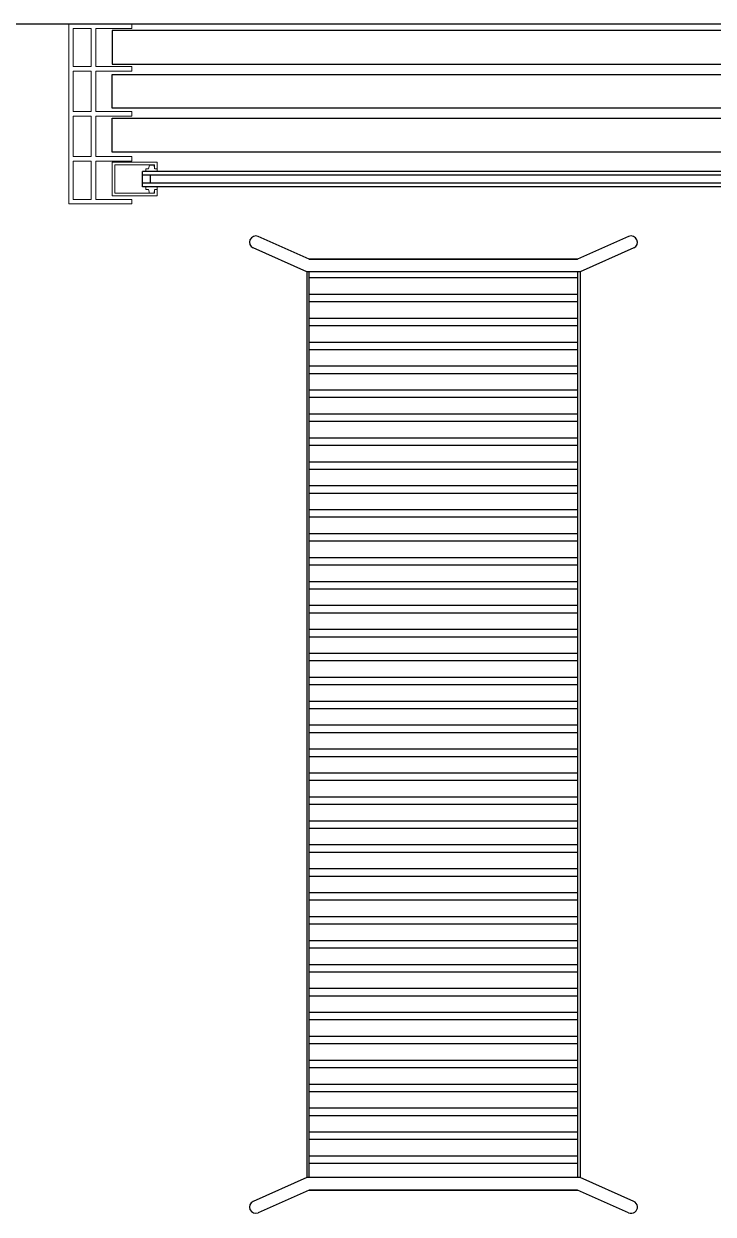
# Model space of a CAD drawing. Header units: centimetres. Extents: x 2135 to 5458, y 2057 to 4523.
# Drawn here: x 3472.6 to 3549.1, y 2713.5 to 2845.7 of the extents above; entities that cross this region are included whole.
import ezdxf

# ---------------------------------------------------------------- set-up
doc = ezdxf.new("R2010")
doc.units = ezdxf.units.CM
doc.header["$LTSCALE"] = 50
doc.linetypes.add('HIDDEN2', pattern=[0.1875, 0.125, -0.0625])
for name, color, linetype in [('BA_gor3', 163, 'Continuous'), ('BA_mat-cam', 131, 'Continuous'), ('BA_mob-hareketli', 143, 'Continuous'), ('BA_mob-sabit', 120, 'Continuous'), ('BA_plan-iz-alt', 8, 'HIDDEN2')]:
    doc.layers.add(name, color=color, linetype=linetype)
doc.layers.add('BA_mat_steel', color=244, linetype='Continuous', lineweight=5)
doc.layers.add('S05_EPDM_Contorno', color=31, linetype='Continuous', lineweight=5)

# ---------------------------------------------------------------- blocks, each defined once
blk = doc.blocks.new('rrr')
at = {"layer": 'BA_mob-hareketli'}
for points in [[(47762.1, 63179.2), (47816, 63155.2), (48099.5, 63155.2)], [(48099.5, 63155.2), (48153.5, 63179.2)], [(47756.7, 63167.1), (47813.2, 63142), (48102.3, 63142)], [(48102.3, 63142), (48158.9, 63167.1)], [(48099.5, 63155.2), (47816, 63155.2)], [(47813.2, 62184.4), (47813.2, 63142)], [(47816, 62184.4), (47816, 63142), (48099.5, 63142), (48099.5, 62184.4)], [(48102.3, 62184.4), (48102.3, 63142)], [(47756.7, 62159.3), (47813.2, 62184.4), (48102.3, 62184.4)], [(48102.3, 62184.4), (48158.9, 62159.3)], [(47762.1, 62147.2), (47816, 62171.2), (48099.5, 62171.2)], [(48099.5, 62171.2), (47816, 62171.2)], [(48099.5, 62171.2), (48153.5, 62147.2)]]:
    blk.add_lwpolyline(points, dxfattribs=at)
for points in [[(47816, 63126.8), (47816, 63142), (48099.5, 63142), (48099.5, 63126.8)], [(47816, 63101.5), (47816, 63119.3), (48099.5, 63119.3), (48099.5, 63101.5)], [(47816, 63076.2), (47816, 63094), (48099.5, 63094), (48099.5, 63076.2)], [(47816, 63050.9), (47816, 63068.7), (48099.5, 63068.7), (48099.5, 63050.9)], [(47816, 63025.6), (47816, 63043.4), (48099.5, 63043.4), (48099.5, 63025.6)], [(47816, 63000.3), (47816, 63018.1), (48099.5, 63018.1), (48099.5, 63000.3)], [(47816, 62975), (47816, 62992.8), (48099.5, 62992.8), (48099.5, 62975)], [(47816, 62949.7), (47816, 62967.5), (48099.5, 62967.5), (48099.5, 62949.7)], [(47816, 62924.4), (47816, 62942.2), (48099.5, 62942.2), (48099.5, 62924.4)], [(47816, 62899.1), (47816, 62916.9), (48099.5, 62916.9), (48099.5, 62899.1)], [(47816, 62873.8), (47816, 62891.6), (48099.5, 62891.6), (48099.5, 62873.8)], [(47816, 62848.5), (47816, 62866.3), (48099.5, 62866.3), (48099.5, 62848.5)], [(47816, 62823.2), (47816, 62841), (48099.5, 62841), (48099.5, 62823.2)], [(47816, 62797.9), (47816, 62815.7), (48099.5, 62815.7), (48099.5, 62797.9)], [(47816, 62772.6), (47816, 62790.4), (48099.5, 62790.4), (48099.5, 62772.6)], [(47816, 62747.3), (47816, 62765.1), (48099.5, 62765.1), (48099.5, 62747.3)], [(47816, 62722), (47816, 62739.8), (48099.5, 62739.8), (48099.5, 62722)], [(47816, 62696.7), (47816, 62714.5), (48099.5, 62714.5), (48099.5, 62696.7)], [(47816, 62671.4), (47816, 62689.2), (48099.5, 62689.2), (48099.5, 62671.4)], [(47816, 62646.1), (47816, 62663.9), (48099.5, 62663.9), (48099.5, 62646.1)], [(47816, 62620.8), (47816, 62638.6), (48099.5, 62638.6), (48099.5, 62620.8)], [(47816, 62595.5), (47816, 62613.3), (48099.5, 62613.3), (48099.5, 62595.5)], [(47816, 62570.2), (47816, 62588), (48099.5, 62588), (48099.5, 62570.2)], [(47816, 62544.9), (47816, 62562.7), (48099.5, 62562.7), (48099.5, 62544.9)], [(47816, 62519.6), (47816, 62537.4), (48099.5, 62537.4), (48099.5, 62519.6)], [(47816, 62494.3), (47816, 62512.1), (48099.5, 62512.1), (48099.5, 62494.3)], [(47816, 62469), (47816, 62486.8), (48099.5, 62486.8), (48099.5, 62469)], [(47816, 62443.7), (47816, 62461.5), (48099.5, 62461.5), (48099.5, 62443.7)], [(47816, 62418.4), (47816, 62436.2), (48099.5, 62436.2), (48099.5, 62418.4)], [(47816, 62393.1), (47816, 62410.9), (48099.5, 62410.9), (48099.5, 62393.1)], [(47816, 62367.8), (47816, 62385.6), (48099.5, 62385.6), (48099.5, 62367.8)], [(47816, 62342.5), (47816, 62360.3), (48099.5, 62360.3), (48099.5, 62342.5)], [(47816, 62317.2), (47816, 62335), (48099.5, 62335), (48099.5, 62317.2)], [(47816, 62291.9), (47816, 62309.7), (48099.5, 62309.7), (48099.5, 62291.9)], [(47816, 62266.6), (47816, 62284.4), (48099.5, 62284.4), (48099.5, 62266.6)], [(47816, 62241.3), (47816, 62259.1), (48099.5, 62259.1), (48099.5, 62241.3)], [(47816, 62216), (47816, 62233.8), (48099.5, 62233.8), (48099.5, 62216)], [(47816, 62190.7), (47816, 62208.5), (48099.5, 62208.5), (48099.5, 62190.7)]]:
    blk.add_lwpolyline(points, close=True, dxfattribs=at)
for centre, start, end in [((47759.4, 63173.1), 66.0296, 246.0296), ((48156.2, 63173.1), 293.9704, 113.9704), ((47759.4, 62153.3), 113.9704, 293.9704), ((48156.2, 62153.3), 246.0296, 66.0296)]:
    blk.add_arc(centre, 6.61, start, end, dxfattribs=at)
blk = doc.blocks.new('cephe')
at = {"layer": 'BA_gor3'}
for points in [[(7410.72, 2844.99), (7232.84, 2844.99), (7232.84, 2841.24), (7410.72, 2841.24)], [(7232.84, 2840.12), (7410.72, 2840.12), (7410.72, 2836.37), (7232.84, 2836.37)], [(7232.84, 2835.24), (7410.72, 2835.24), (7410.72, 2831.49), (7232.84, 2831.49)]]:
    blk.add_lwpolyline(points, close=True, dxfattribs=at)
at = {"layer": 'BA_mat-cam'}
for p, q in [((7407.36, 2829.33), (7236.2, 2829.33)), ((7236.2, 2827.63), (7236.2, 2829.33)), ((7407.36, 2828.93), (7236.2, 2828.93)), ((7237.1, 2828.03), (7237.1, 2828.93)), ((7407.36, 2828.03), (7236.2, 2828.03)), ((7407.36, 2827.63), (7236.2, 2827.63))]:
    blk.add_line(p, q, dxfattribs=at)
at = {"layer": 'BA_mat_steel', "ltscale": 10}
blk.add_lwpolyline([(7231.03, 2830.48), (7231.03, 2826.23), (7235.03, 2826.23), (7235.03, 2825.73), (7228.03, 2825.73), (7228.03, 2830.48), (7228.03, 2830.48), (7228.03, 2845.73), (7235.03, 2845.73), (7235.03, 2845.23), (7231.03, 2845.23), (7231.03, 2840.98), (7235.03, 2840.98), (7235.03, 2840.48), (7231.03, 2840.48), (7231.03, 2835.98), (7235.03, 2835.98), (7235.03, 2835.48), (7231.03, 2835.48), (7231.03, 2830.98), (7235.03, 2830.98), (7235.03, 2830.48)], close=True, dxfattribs=at)
at = {"layer": 'BA_mat_steel'}
for points in [[(7228.53, 2845.23), (7228.53, 2840.98), (7230.53, 2840.98), (7230.53, 2845.23)], [(7228.53, 2840.48), (7228.53, 2835.98), (7230.53, 2835.98), (7230.53, 2840.48)], [(7228.53, 2835.48), (7228.53, 2830.98), (7230.53, 2830.98), (7230.53, 2835.48)], [(7228.53, 2826.23), (7228.53, 2830.48), (7230.53, 2830.48), (7230.53, 2826.23)]]:
    blk.add_lwpolyline(points, close=True, dxfattribs=at)
at = {"layer": 'BA_mat_steel', "ltscale": 10}
blk.add_lwpolyline([(7230.53, 2830.48), (7228.53, 2830.48)], dxfattribs=at)
at = {"layer": 'BA_mat_steel'}
for points in [[(7237.84, 2827.33), (7237.84, 2826.62), (7232.84, 2826.62), (7232.84, 2830.37), (7237.84, 2830.37), (7237.84, 2829.63)], [(7237.54, 2827.33), (7237.54, 2826.92), (7233.14, 2826.92), (7233.14, 2830.07), (7237.54, 2830.07), (7237.54, 2829.63)]]:
    blk.add_lwpolyline(points, dxfattribs=at)
at = {"layer": 'S05_EPDM_Contorno'}
for points in [[(7237.84, 2829.63), (7237.84, 2829.33), (7236.6, 2829.33), (7236.6, 2829.63), (7236.87, 2829.63), (7236.99, 2830.03), (7237.46, 2830.03), (7237.57, 2829.63), (7237.84, 2829.63)], [(7237.84, 2827.33), (7237.84, 2827.63), (7236.6, 2827.63), (7236.6, 2827.33), (7236.87, 2827.33), (7236.99, 2826.93), (7237.46, 2826.93), (7237.57, 2827.33), (7237.84, 2827.33)]]:
    blk.add_lwpolyline(points, dxfattribs=at)

msp = doc.modelspace()

# ---------------------------------------------------------------- linework, layer by layer
at = {"layer": 'BA_mob-sabit'}
msp.add_lwpolyline([(3677.57, 2895.82), (3067.57, 2895.82), (3067.57, 2845.73), (3677.57, 2845.73)], close=True, dxfattribs=at)
at = {"layer": 'BA_plan-iz-alt', "ltscale": 3}
msp.add_lwpolyline([(3687.57, 2845.73), (3687.57, 3250.73), (3647.57, 3250.73), (3647.57, 3188.73), (3097.57, 3188.73), (3097.57, 3250.73), (3057.57, 3250.73), (3057.57, 2845.73), (3687.57, 2845.73)], dxfattribs=at)

# ---------------------------------------------------------------- block references
at = {"xscale": 0.1050887052955746, "yscale": 0.1050887052955746, "zscale": 0.1050887052955746, "rotation": 180}
msp.add_blockref('rrr', (8558.99, 9353.08), dxfattribs=at)
at = {"layer": 'BA_mat-cam'}
msp.add_blockref('cephe', (-3750.46, 0), dxfattribs=at)

doc.saveas('drawing.dxf')
